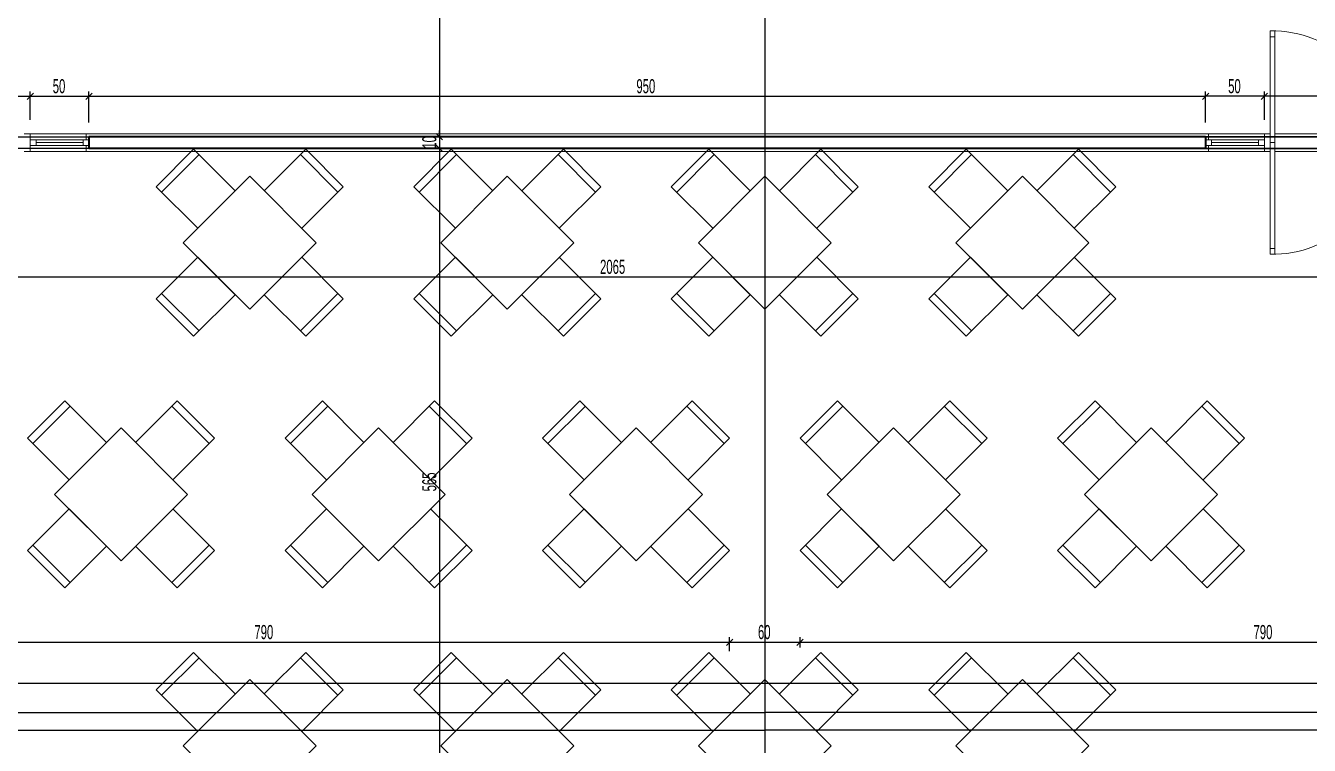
# Model space of a CAD drawing. Header units: inches. Extents: x -7543 to -822, y 102837 to 190349.
# Drawn here: x -836.61 to -836.5007, y 102836.9112 to 102836.9724 of the extents above; entities that cross this region are included whole.
import ezdxf

# ---------------------------------------------------------------- set-up
doc = ezdxf.new("R2010")
doc.units = ezdxf.units.IN
doc.header["$MEASUREMENT"] = 0
doc.linetypes.add('DASHDOTX2', pattern=[2, 1, -0.5, 0, -0.5])
doc.layers.get('Defpoints').update_dxf_attribs({"lineweight": 25})
for name, color, linetype, lineweight in [('AKS', 1, 'Continuous', 25), ('ICOL', 55, 'Continuous', 25), ('SIVA', 150, 'Continuous', 15)]:
    doc.layers.add(name, color=color, linetype=linetype, lineweight=lineweight)
for name, color, linetype, lineweight, true_color in [('DUVAR', 7, 'Continuous', 35, 0xfc4642), ('KAPI', 7, 'Continuous', 18, 0xffb360), ('TEFRİŞ', 7, 'Continuous', 25, 0x78462c)]:
    doc.layers.add(name, color=color, linetype=linetype, lineweight=lineweight, true_color=true_color)
doc.styles.add('OLCU', font='tromand.shx', dxfattribs={"width": 0.6, "height": 12})

msp = doc.modelspace()

# ---------------------------------------------------------------- linework, layer by layer
at = {"layer": 'AKS', "linetype": 'DASHDOTX2', "ltscale": 10}
for p, q in [((-836.5470718610787, 102837.0301757568), (-836.5470718610787, 102836.7964196347)), ((-836.761077946379, 102836.9164930621), (-836.4305718610788, 102836.9164930621)), ((-836.7611658760972, 102836.9139930621), (-836.5470718610787, 102836.9139930621)), ((-836.3421897165874, 102836.9139930621), (-836.5470718610787, 102836.9139930621)), ((-836.761077946379, 102836.9124930621), (-836.5470718610787, 102836.9124930621)), ((-836.3421897165874, 102836.9124930621), (-836.5470718610787, 102836.9124930621))]:
    msp.add_line(p, q, dxfattribs=at)
at = {"layer": 'Defpoints'}
for p, q in [((-836.6345718610786, 102836.9629935745), (-836.6045718610786, 102836.9629935745)), ((-836.4795718610785, 102836.9629935745), (-836.5095718610785, 102836.9629935745)), ((-836.6045718610786, 102836.9619935745), (-836.6345718610786, 102836.9619935745)), ((-836.5095718610785, 102836.9619935745), (-836.4795718610785, 102836.9619935745))]:
    msp.add_line(p, q, dxfattribs=at)
at = {"layer": 'Defpoints', "color": 3}
for p, q in [((-836.6345718610786, 102836.9629935745), (-836.6045718610786, 102836.9629935745)), ((-836.6045718610786, 102836.9629935745), (-836.5095718610785, 102836.9629935745)), ((-836.5095718610785, 102836.9629935745), (-836.4795718610785, 102836.9629935745)), ((-836.6045718610786, 102836.9619935745), (-836.6345718610786, 102836.9619935745)), ((-836.5095718610785, 102836.9619935745), (-836.6045718610786, 102836.9619935745)), ((-836.4795718610785, 102836.9619935745), (-836.5095718610785, 102836.9619935745))]:
    msp.add_line(p, q, dxfattribs=at)
at = {"layer": 'DUVAR'}
for p, q in [((-836.5095718610785, 102836.9629935745), (-836.6045718610786, 102836.9629935745)), ((-836.6045718610786, 102836.9629935745), (-836.6045718610786, 102836.9619935745)), ((-836.6045718610786, 102836.9629935745), (-836.6045718610786, 102836.9619935745)), ((-836.5095718610785, 102836.9629935745), (-836.5095718610785, 102836.9619935745)), ((-836.5095718610785, 102836.9619935745), (-836.6045718610786, 102836.9619935745))]:
    msp.add_line(p, q, dxfattribs=at)
at = {"layer": 'ICOL'}
for p, q in [((-836.5747541420758, 102836.9874930621), (-836.5747541420758, 102836.9629935745)), ((-836.6295718610786, 102836.966432693), (-836.6095718610786, 102836.966432693)), ((-836.6098418610786, 102836.966162693), (-836.6093018610786, 102836.966702693)), ((-836.6093018610786, 102836.966702693), (-836.6098418610786, 102836.966162693)), ((-836.6095718610786, 102836.9644435745), (-836.6095718610786, 102836.966852693)), ((-836.6095718610786, 102836.9644435745), (-836.6095718610786, 102836.966852693)), ((-836.6095718610786, 102836.966432693), (-836.6045718610786, 102836.966432693)), ((-836.6043018610786, 102836.966702693), (-836.6048418610786, 102836.966162693)), ((-836.6048418610786, 102836.966162693), (-836.6043018610786, 102836.966702693)), ((-836.6045718610786, 102836.9641935745), (-836.6045718610786, 102836.966852693)), ((-836.6045718610786, 102836.9660000619), (-836.6045718610786, 102836.966852693)), ((-836.6045718610786, 102836.966432693), (-836.5095718610785, 102836.966432693)), ((-836.5098418610785, 102836.966162693), (-836.5093018610785, 102836.966702693)), ((-836.5093018610785, 102836.966702693), (-836.5098418610785, 102836.966162693)), ((-836.5095718610785, 102836.9641935745), (-836.5095718610785, 102836.966852693)), ((-836.5095718610785, 102836.9653935745), (-836.5095718610785, 102836.966852693)), ((-836.5045718610785, 102836.966432693), (-836.5095718610785, 102836.966432693)), ((-836.5043018610785, 102836.966702693), (-836.5048418610785, 102836.966162693)), ((-836.5048418610785, 102836.966162693), (-836.5043018610785, 102836.966702693)), ((-836.5045718610785, 102836.9644435745), (-836.5045718610785, 102836.966852693)), ((-836.5045718610785, 102836.9644435745), (-836.5045718610785, 102836.966852693)), ((-836.4845718610785, 102836.966432693), (-836.5045718610785, 102836.966432693)), ((-836.5744038860415, 102836.9629935745), (-836.5751741420758, 102836.9629935745)), ((-836.5744038860415, 102836.9629935745), (-836.5751741420758, 102836.9629935745)), ((-836.5750241420758, 102836.9632635745), (-836.5744841420758, 102836.9627235745)), ((-836.5750241420758, 102836.9632635745), (-836.5744841420758, 102836.9627235745)), ((-836.5747541420758, 102836.9629935745), (-836.5747541420758, 102836.9635335745)), ((-836.5747541420758, 102836.9629935745), (-836.5747541420758, 102836.9619935745)), ((-836.5742730707681, 102836.9619935745), (-836.5751741420758, 102836.9619935745)), ((-836.5742730707681, 102836.9619935745), (-836.5751741420758, 102836.9619935745)), ((-836.5744841420758, 102836.9617235745), (-836.5750241420758, 102836.9622635745)), ((-836.5744841420758, 102836.9617235745), (-836.5750241420758, 102836.9622635745)), ((-836.5747541420758, 102836.9619935745), (-836.5747541420758, 102836.9614535745)), ((-836.5747541420758, 102836.9619935745), (-836.5747541420758, 102836.9054835586)), ((-836.6630718613309, 102836.9510617736), (-836.4565718610786, 102836.9510617736)), ((-836.6290718610787, 102836.9199768815), (-836.5500718610785, 102836.9199768815)), ((-836.5503418610786, 102836.9197068815), (-836.5498018610785, 102836.9202468815)), ((-836.5498018610785, 102836.9202468815), (-836.5503418610786, 102836.9197068815)), ((-836.5500718610785, 102836.9192181017), (-836.5500718610785, 102836.9203968815)), ((-836.5500718610785, 102836.9192181017), (-836.5500718610785, 102836.9203968815)), ((-836.5500718610785, 102836.9199768815), (-836.5440718610787, 102836.9199768815)), ((-836.5443418610787, 102836.9197068815), (-836.5438018610787, 102836.9202468815)), ((-836.5438018610787, 102836.9202468815), (-836.5443418610787, 102836.9197068815)), ((-836.5440718610787, 102836.9195338009), (-836.5440718610787, 102836.9203968815)), ((-836.5440718610787, 102836.9195338009), (-836.5440718610787, 102836.9203968815)), ((-836.5440718610787, 102836.9199768815), (-836.4650718610787, 102836.9199768815))]:
    msp.add_line(p, q, dxfattribs=at)
at = {"layer": 'KAPI'}
for p, q in [((-836.5040718610785, 102836.9624935745), (-836.5040718610785, 102836.9719935745)), ((-836.5040718610785, 102836.9719935745), (-836.5036718610785, 102836.9719935745)), ((-836.5036718610785, 102836.9719935745), (-836.5036718610785, 102836.9624935745)), ((-836.5040718610785, 102836.9714935745), (-836.5036718610785, 102836.9714935745)), ((-836.6100718610786, 102836.9632435745), (-836.6095718610786, 102836.9632435745)), ((-836.6095718610786, 102836.9632435745), (-836.6095718610786, 102836.9617435745)), ((-836.6095718610786, 102836.9632435745), (-836.6048218610787, 102836.9632435745)), ((-836.5093218610785, 102836.9632435745), (-836.5045718610785, 102836.9632435745)), ((-836.5045718610785, 102836.9632435745), (-836.5045718610785, 102836.9617435745)), ((-836.5040718610785, 102836.9632435745), (-836.5045718610785, 102836.9632435745)), ((-836.5040718610785, 102836.9617435745), (-836.5040718610785, 102836.9632435745)), ((-836.5036718610785, 102836.9629935745), (-836.5040718610785, 102836.9629935745)), ((-836.4950718610785, 102836.9632435745), (-836.5036718610786, 102836.9632435745)), ((-836.6045718610786, 102836.9627435745), (-836.6095718610786, 102836.9627435745)), ((-836.6045718610786, 102836.9622435745), (-836.6095718610786, 102836.9622435745)), ((-836.6090718610786, 102836.9627435745), (-836.6090718610786, 102836.9622435745)), ((-836.6090718610786, 102836.9624935745), (-836.6050718610786, 102836.9624935745)), ((-836.6050718610786, 102836.9627435745), (-836.6050718610786, 102836.9622435745)), ((-836.5095718610785, 102836.9627435745), (-836.5045718610785, 102836.9627435745)), ((-836.5095718610785, 102836.9622435745), (-836.5045718610785, 102836.9622435745)), ((-836.5090718610785, 102836.9627435745), (-836.5090718610785, 102836.9622435745)), ((-836.5090718610785, 102836.9624935745), (-836.5050718610785, 102836.9624935745)), ((-836.5050718610785, 102836.9627435745), (-836.5050718610785, 102836.9622435745)), ((-836.5036718610785, 102836.9624935745), (-836.5040718610785, 102836.9624935745)), ((-836.5040718610785, 102836.9624935745), (-836.5040718610785, 102836.9529935745)), ((-836.5036718610785, 102836.9624935745), (-836.5040718610785, 102836.9624935745)), ((-836.5036718610785, 102836.9619935745), (-836.5040718610785, 102836.9619935745)), ((-836.5036718610785, 102836.9529935745), (-836.5036718610785, 102836.9624935745)), ((-836.6095718610786, 102836.9617435745), (-836.6100718610786, 102836.9617435745)), ((-836.6100718610786, 102836.9617435745), (-836.6095718610786, 102836.9617435745)), ((-836.6048218610786, 102836.9617435745), (-836.6095718610786, 102836.9617435745)), ((-836.5093218610785, 102836.9617435745), (-836.5045718610785, 102836.9617435745)), ((-836.5045718610785, 102836.9617435745), (-836.5040718610785, 102836.9617435745)), ((-836.5040718610785, 102836.9617435745), (-836.5045718610785, 102836.9617435745)), ((-836.5036718610786, 102836.9617435745), (-836.4950718610785, 102836.9617435745)), ((-836.5040718610785, 102836.9534935745), (-836.5036718610785, 102836.9534935745)), ((-836.5040718610785, 102836.9529935745), (-836.5036718610785, 102836.9529935745))]:
    msp.add_line(p, q, dxfattribs=at)
for centre, start, end in [((-836.5038425875437, 102836.962722848), 358.5833117699736, 91.41668819081184), ((-836.5038425875437, 102836.962264301), 268.5833118091882, 1.416688230026377)]:
    msp.add_arc(centre, 0.009273561103816644, start, end, dxfattribs=at)
at = {"layer": 'SIVA'}
for p, q in [((-836.5093218610785, 102836.9632435745), (-836.6048218610787, 102836.9632435745)), ((-836.6048218610787, 102836.9632435745), (-836.6048218610786, 102836.9627435745)), ((-836.5093218610785, 102836.9632435745), (-836.5093218610785, 102836.9627435745)), ((-836.6048218610786, 102836.9622435745), (-836.6048218610786, 102836.9617435745)), ((-836.5093218610785, 102836.9622435745), (-836.5093218610785, 102836.9617435745)), ((-836.6048218610786, 102836.9617435745), (-836.5093218610785, 102836.9617435745))]:
    msp.add_line(p, q, dxfattribs=at)
at = {"layer": 'TEFRİŞ', "ltscale": 20}
for p, q in [((-836.5988466175203, 102836.9587429359), (-836.595664637005, 102836.9619249164)), ((-836.595664637005, 102836.9619249164), (-836.5921291030991, 102836.9583893825)), ((-836.5861186954589, 102836.9619249164), (-836.5896542293649, 102836.9583893825)), ((-836.5829367149436, 102836.9587429359), (-836.5861186954589, 102836.9619249164)), ((-836.5769367149436, 102836.9587429359), (-836.5737547344283, 102836.9619249164)), ((-836.5737547344282, 102836.9619249164), (-836.5702192005224, 102836.9583893825)), ((-836.5642087928823, 102836.9619249164), (-836.5677443267882, 102836.9583893825)), ((-836.5610268123669, 102836.9587429359), (-836.5642087928823, 102836.9619249164)), ((-836.5550268123669, 102836.9587429359), (-836.5518448318516, 102836.9619249164)), ((-836.5518448318516, 102836.9619249164), (-836.5483092979457, 102836.9583893825)), ((-836.5422988903056, 102836.9619249164), (-836.5458344242115, 102836.9583893825)), ((-836.5391169097902, 102836.9587429359), (-836.5422988903056, 102836.9619249164)), ((-836.5331169097902, 102836.9587429359), (-836.5299349292749, 102836.9619249164)), ((-836.5299349292749, 102836.9619249164), (-836.526399395369, 102836.9583893825)), ((-836.5203889877289, 102836.9619249164), (-836.5239245216349, 102836.9583893825)), ((-836.5172070072135, 102836.9587429359), (-836.5203889877289, 102836.9619249164)), ((-836.5952072068526, 102836.9614674862), (-836.598389187368, 102836.9582855057)), ((-836.5865761256113, 102836.9614674862), (-836.583394145096, 102836.9582855057)), ((-836.5732973042759, 102836.9614674862), (-836.5764792847913, 102836.9582855057)), ((-836.5646662230346, 102836.9614674862), (-836.5614842425193, 102836.9582855057)), ((-836.5513874016992, 102836.9614674862), (-836.5545693822146, 102836.9582855057)), ((-836.5427563204579, 102836.9614674862), (-836.5395743399425, 102836.9582855057)), ((-836.5294774991225, 102836.9614674862), (-836.5326594796379, 102836.9582855057)), ((-836.5208464178812, 102836.9614674862), (-836.5176644373659, 102836.9582855057)), ((-836.5953110836144, 102836.9552074019), (-836.5988466175203, 102836.9587429359)), ((-836.5864722488495, 102836.9552074019), (-836.5829367149436, 102836.9587429359)), ((-836.5734011810378, 102836.9552074019), (-836.5769367149436, 102836.9587429359)), ((-836.5645623462729, 102836.9552074019), (-836.5610268123669, 102836.9587429359)), ((-836.551491278461, 102836.9552074019), (-836.5550268123669, 102836.9587429359)), ((-836.5426524436962, 102836.9552074019), (-836.5391169097902, 102836.9587429359)), ((-836.5295813758843, 102836.9552074019), (-836.5331169097902, 102836.9587429359)), ((-836.5207425411195, 102836.9552074019), (-836.5172070072135, 102836.9587429359)), ((-836.5988466175203, 102836.9491969943), (-836.5953110836144, 102836.9527325282)), ((-836.5953110836144, 102836.9527325282), (-836.5921291030991, 102836.9495505477)), ((-836.5829367149436, 102836.9491969943), (-836.5864722488495, 102836.9527325282)), ((-836.5769367149436, 102836.9491969943), (-836.5734011810378, 102836.9527325282)), ((-836.5734011810378, 102836.9527325282), (-836.5702192005224, 102836.9495505477)), ((-836.5610268123669, 102836.9491969943), (-836.5645623462729, 102836.9527325282)), ((-836.5550268123669, 102836.9491969943), (-836.551491278461, 102836.9527325282)), ((-836.551491278461, 102836.9527325282), (-836.5483092979457, 102836.9495505477)), ((-836.5391169097902, 102836.9491969943), (-836.5426524436962, 102836.9527325282)), ((-836.5331169097902, 102836.9491969943), (-836.5295813758843, 102836.9527325282)), ((-836.5295813758843, 102836.9527325282), (-836.526399395369, 102836.9495505477)), ((-836.5172070072135, 102836.9491969943), (-836.5207425411195, 102836.9527325282)), ((-836.595664637005, 102836.9460150138), (-836.5988466175203, 102836.9491969943)), ((-836.598389187368, 102836.9496544245), (-836.5952072068526, 102836.9464724439)), ((-836.5921291030991, 102836.9495505477), (-836.595664637005, 102836.9460150138)), ((-836.5896542293649, 102836.9495505477), (-836.5861186954589, 102836.9460150138)), ((-836.583394145096, 102836.9496544245), (-836.5865761256113, 102836.9464724439)), ((-836.5861186954589, 102836.9460150138), (-836.5829367149436, 102836.9491969943)), ((-836.5737547344283, 102836.9460150138), (-836.5769367149436, 102836.9491969943)), ((-836.5764792847913, 102836.9496544245), (-836.5732973042759, 102836.9464724439)), ((-836.5702192005224, 102836.9495505477), (-836.5737547344283, 102836.9460150138)), ((-836.5677443267882, 102836.9495505477), (-836.5642087928823, 102836.9460150138)), ((-836.5614842425192, 102836.9496544245), (-836.5646662230346, 102836.9464724439)), ((-836.5642087928823, 102836.9460150138), (-836.5610268123669, 102836.9491969943)), ((-836.5518448318516, 102836.9460150138), (-836.5550268123669, 102836.9491969943)), ((-836.5545693822146, 102836.9496544245), (-836.5513874016992, 102836.9464724439)), ((-836.5483092979457, 102836.9495505477), (-836.5518448318516, 102836.9460150138)), ((-836.5458344242115, 102836.9495505477), (-836.5422988903056, 102836.9460150138)), ((-836.5395743399425, 102836.9496544245), (-836.5427563204579, 102836.9464724439)), ((-836.5422988903056, 102836.9460150138), (-836.5391169097902, 102836.9491969943)), ((-836.5299349292749, 102836.9460150138), (-836.5331169097902, 102836.9491969943)), ((-836.5326594796379, 102836.9496544245), (-836.5294774991225, 102836.9464724439)), ((-836.526399395369, 102836.9495505477), (-836.5299349292749, 102836.9460150138)), ((-836.5239245216349, 102836.9495505477), (-836.5203889877289, 102836.9460150138)), ((-836.5176644373659, 102836.9496544245), (-836.5208464178812, 102836.9464724439)), ((-836.5203889877289, 102836.9460150138), (-836.5172070072135, 102836.9491969943)), ((-836.6098015688086, 102836.9373330333), (-836.6066195882934, 102836.9405150138)), ((-836.6061621581409, 102836.9400575836), (-836.6093441386563, 102836.9368756031)), ((-836.6066195882934, 102836.9405150138), (-836.6030840543874, 102836.9369794799)), ((-836.5970736467473, 102836.9405150138), (-836.6006091806532, 102836.9369794799)), ((-836.5975310768996, 102836.9400575836), (-836.5943490963843, 102836.9368756031)), ((-836.5938916662319, 102836.9373330333), (-836.5970736467473, 102836.9405150138)), ((-836.5878916662319, 102836.9373330333), (-836.5847096857167, 102836.9405150138)), ((-836.5842522555643, 102836.9400575836), (-836.5874342360796, 102836.9368756031)), ((-836.5847096857167, 102836.9405150138), (-836.5811741518107, 102836.9369794799)), ((-836.5751637441706, 102836.9405150138), (-836.5786992780766, 102836.9369794799)), ((-836.5756211743229, 102836.9400575836), (-836.5724391938077, 102836.9368756031)), ((-836.5719817636552, 102836.9373330333), (-836.5751637441706, 102836.9405150138)), ((-836.5659817636553, 102836.9373330333), (-836.5627997831399, 102836.9405150138)), ((-836.5623423529876, 102836.9400575836), (-836.5655243335029, 102836.9368756031)), ((-836.5627997831399, 102836.9405150138), (-836.559264249234, 102836.9369794799)), ((-836.5532538415939, 102836.9405150138), (-836.5567893754999, 102836.9369794799)), ((-836.5537112717462, 102836.9400575836), (-836.5505292912309, 102836.9368756031)), ((-836.5500718610785, 102836.9373330333), (-836.5532538415939, 102836.9405150138)), ((-836.5440718610786, 102836.9373330333), (-836.5408898805632, 102836.9405150138)), ((-836.5404324504109, 102836.9400575836), (-836.5436144309263, 102836.9368756031)), ((-836.5408898805632, 102836.9405150138), (-836.5373543466574, 102836.9369794799)), ((-836.5313439390172, 102836.9405150138), (-836.5348794729232, 102836.9369794799)), ((-836.5318013691696, 102836.9400575836), (-836.5286193886542, 102836.9368756031)), ((-836.5281619585019, 102836.9373330333), (-836.5313439390172, 102836.9405150138)), ((-836.5221619585019, 102836.9373330333), (-836.5189799779865, 102836.9405150138)), ((-836.5185225478342, 102836.9400575836), (-836.5217045283496, 102836.9368756031)), ((-836.5189799779865, 102836.9405150138), (-836.5154444440807, 102836.9369794799)), ((-836.5094340364406, 102836.9405150138), (-836.5129695703465, 102836.9369794799)), ((-836.5098914665929, 102836.9400575836), (-836.5067094860775, 102836.9368756031)), ((-836.5062520559252, 102836.9373330333), (-836.5094340364406, 102836.9405150138)), ((-836.6062660349028, 102836.9337974994), (-836.6098015688086, 102836.9373330333)), ((-836.5974272001379, 102836.9337974994), (-836.5938916662319, 102836.9373330333)), ((-836.5843561323261, 102836.9337974994), (-836.5878916662319, 102836.9373330333)), ((-836.5755172975612, 102836.9337974994), (-836.5719817636552, 102836.9373330333)), ((-836.5624462297494, 102836.9337974994), (-836.5659817636553, 102836.9373330333)), ((-836.5536073949845, 102836.9337974994), (-836.5500718610785, 102836.9373330333)), ((-836.5405363271726, 102836.9337974994), (-836.5440718610786, 102836.9373330333)), ((-836.5316974924078, 102836.9337974994), (-836.5281619585019, 102836.9373330333)), ((-836.5186264245959, 102836.9337974994), (-836.5221619585019, 102836.9373330333)), ((-836.5097875898311, 102836.9337974994), (-836.5062520559252, 102836.9373330333)), ((-836.6098015688086, 102836.9277870917), (-836.6062660349028, 102836.9313226256)), ((-836.6062660349028, 102836.9313226256), (-836.6030840543874, 102836.9281406451)), ((-836.5938916662319, 102836.9277870917), (-836.5974272001379, 102836.9313226256)), ((-836.5878916662319, 102836.9277870917), (-836.5843561323261, 102836.9313226256)), ((-836.5843561323261, 102836.9313226256), (-836.5811741518107, 102836.9281406451)), ((-836.5719817636552, 102836.9277870917), (-836.5755172975612, 102836.9313226256)), ((-836.5659817636553, 102836.9277870917), (-836.5624462297494, 102836.9313226256)), ((-836.5624462297494, 102836.9313226256), (-836.559264249234, 102836.9281406451)), ((-836.5500718610785, 102836.9277870917), (-836.5536073949845, 102836.9313226256)), ((-836.5440718610786, 102836.9277870917), (-836.5405363271726, 102836.9313226256)), ((-836.5405363271726, 102836.9313226256), (-836.5373543466574, 102836.9281406451)), ((-836.5281619585019, 102836.9277870917), (-836.5316974924078, 102836.9313226256)), ((-836.5221619585019, 102836.9277870917), (-836.5186264245959, 102836.9313226256)), ((-836.5186264245959, 102836.9313226256), (-836.5154444440807, 102836.9281406451)), ((-836.5062520559252, 102836.9277870917), (-836.5097875898311, 102836.9313226256)), ((-836.6093441386563, 102836.9282445219), (-836.6061621581409, 102836.9250625414)), ((-836.6030840543874, 102836.9281406451), (-836.6066195882934, 102836.9246051112)), ((-836.6006091806532, 102836.9281406451), (-836.5970736467473, 102836.9246051112)), ((-836.5943490963843, 102836.9282445219), (-836.5975310768996, 102836.9250625414)), ((-836.5874342360796, 102836.9282445219), (-836.5842522555643, 102836.9250625414)), ((-836.5811741518107, 102836.9281406451), (-836.5847096857167, 102836.9246051112)), ((-836.5786992780766, 102836.9281406451), (-836.5751637441706, 102836.9246051112)), ((-836.5724391938076, 102836.9282445219), (-836.5756211743229, 102836.9250625414)), ((-836.5655243335029, 102836.9282445219), (-836.5623423529876, 102836.9250625414)), ((-836.559264249234, 102836.9281406451), (-836.56279978314, 102836.9246051112)), ((-836.5567893754999, 102836.9281406451), (-836.5532538415939, 102836.9246051112)), ((-836.5505292912309, 102836.9282445219), (-836.5537112717462, 102836.9250625414)), ((-836.5436144309263, 102836.9282445219), (-836.5404324504109, 102836.9250625414)), ((-836.5373543466574, 102836.9281406451), (-836.5408898805632, 102836.9246051112)), ((-836.5348794729232, 102836.9281406451), (-836.5313439390172, 102836.9246051112)), ((-836.5286193886542, 102836.9282445219), (-836.5318013691696, 102836.9250625414)), ((-836.5217045283496, 102836.9282445219), (-836.5185225478342, 102836.9250625414)), ((-836.5154444440807, 102836.9281406451), (-836.5189799779865, 102836.9246051112)), ((-836.5129695703465, 102836.9281406451), (-836.5094340364406, 102836.9246051112)), ((-836.5067094860775, 102836.9282445219), (-836.5098914665929, 102836.9250625414)), ((-836.6066195882934, 102836.9246051112), (-836.6098015688086, 102836.9277870917)), ((-836.5970736467473, 102836.9246051112), (-836.5938916662319, 102836.9277870917)), ((-836.5847096857167, 102836.9246051112), (-836.5878916662319, 102836.9277870917)), ((-836.5751637441706, 102836.9246051112), (-836.5719817636552, 102836.9277870917)), ((-836.56279978314, 102836.9246051112), (-836.5659817636553, 102836.9277870917)), ((-836.5532538415939, 102836.9246051112), (-836.5500718610785, 102836.9277870917)), ((-836.5408898805632, 102836.9246051112), (-836.5440718610786, 102836.9277870917)), ((-836.5313439390172, 102836.9246051112), (-836.5281619585019, 102836.9277870917)), ((-836.5189799779865, 102836.9246051112), (-836.5221619585019, 102836.9277870917)), ((-836.5094340364406, 102836.9246051112), (-836.5062520559252, 102836.9277870917)), ((-836.5988466175203, 102836.9159228871), (-836.595664637005, 102836.9191048677)), ((-836.5952072068526, 102836.9186474375), (-836.598389187368, 102836.915465457)), ((-836.595664637005, 102836.9191048677), (-836.5921291030991, 102836.9155693338)), ((-836.5861186954589, 102836.9191048677), (-836.5896542293649, 102836.9155693338)), ((-836.5865761256113, 102836.9186474375), (-836.583394145096, 102836.915465457)), ((-836.5829367149436, 102836.9159228871), (-836.5861186954589, 102836.9191048677)), ((-836.5769367149436, 102836.9159228871), (-836.5737547344282, 102836.9191048677)), ((-836.5732973042759, 102836.9186474375), (-836.5764792847913, 102836.915465457)), ((-836.5737547344282, 102836.9191048677), (-836.5702192005224, 102836.9155693338)), ((-836.5642087928823, 102836.9191048677), (-836.5677443267882, 102836.9155693338)), ((-836.5646662230346, 102836.9186474375), (-836.5614842425192, 102836.915465457)), ((-836.5610268123669, 102836.9159228871), (-836.5642087928823, 102836.9191048677)), ((-836.5550268123669, 102836.9159228871), (-836.5518448318516, 102836.9191048677)), ((-836.5513874016992, 102836.9186474375), (-836.5545693822146, 102836.915465457)), ((-836.5518448318516, 102836.9191048677), (-836.5483092979457, 102836.9155693338)), ((-836.5422988903056, 102836.9191048677), (-836.5458344242115, 102836.9155693338)), ((-836.5427563204579, 102836.9186474375), (-836.5395743399425, 102836.915465457)), ((-836.5391169097902, 102836.9159228871), (-836.5422988903056, 102836.9191048677)), ((-836.5331169097902, 102836.9159228871), (-836.5299349292749, 102836.9191048677)), ((-836.5294774991225, 102836.9186474375), (-836.5326594796379, 102836.915465457)), ((-836.5299349292749, 102836.9191048677), (-836.526399395369, 102836.9155693338)), ((-836.5203889877289, 102836.9191048677), (-836.5239245216349, 102836.9155693338)), ((-836.5208464178812, 102836.9186474375), (-836.5176644373659, 102836.915465457)), ((-836.5172070072135, 102836.9159228871), (-836.5203889877289, 102836.9191048677)), ((-836.5953110836144, 102836.9123873532), (-836.5988466175203, 102836.9159228871)), ((-836.5864722488495, 102836.9123873532), (-836.5829367149436, 102836.9159228871)), ((-836.5734011810376, 102836.9123873532), (-836.5769367149436, 102836.9159228871)), ((-836.5645623462729, 102836.9123873532), (-836.5610268123669, 102836.9159228871)), ((-836.551491278461, 102836.9123873532), (-836.5550268123669, 102836.9159228871)), ((-836.5426524436962, 102836.9123873532), (-836.5391169097902, 102836.9159228871)), ((-836.5295813758843, 102836.9123873532), (-836.5331169097902, 102836.9159228871)), ((-836.5207425411195, 102836.9123873532), (-836.5172070072135, 102836.9159228871))]:
    msp.add_line(p, q, dxfattribs=at)
for points in [[(-836.590891666232, 102836.9483131108), (-836.5852348119824, 102836.9539699651), (-836.590891666232, 102836.9596268193), (-836.5965485204815, 102836.9539699651), (-836.590891666232, 102836.9483131108)], [(-836.5689817636553, 102836.9483131108), (-836.5633249094058, 102836.9539699651), (-836.5689817636553, 102836.9596268193), (-836.5746386179047, 102836.9539699651), (-836.5689817636553, 102836.9483131108)], [(-836.5470718610786, 102836.9483131108), (-836.5414150068291, 102836.9539699651), (-836.5470718610786, 102836.9596268193), (-836.552728715328, 102836.9539699651), (-836.5470718610786, 102836.9483131108)], [(-836.5251619585019, 102836.9483131108), (-836.5195051042524, 102836.9539699651), (-836.5251619585019, 102836.9596268193), (-836.5308188127514, 102836.9539699651), (-836.5251619585019, 102836.9483131108)], [(-836.6018466175203, 102836.9269032083), (-836.5961897632708, 102836.9325600625), (-836.6018466175203, 102836.9382169168), (-836.6075034717699, 102836.9325600625), (-836.6018466175203, 102836.9269032083)], [(-836.5799367149436, 102836.9269032083), (-836.5742798606941, 102836.9325600625), (-836.5799367149436, 102836.9382169168), (-836.5855935691931, 102836.9325600625), (-836.5799367149436, 102836.9269032083)], [(-836.558026812367, 102836.9269032083), (-836.5523699581174, 102836.9325600625), (-836.558026812367, 102836.9382169168), (-836.5636836666164, 102836.9325600625), (-836.558026812367, 102836.9269032083)], [(-836.5361169097903, 102836.9269032083), (-836.5304600555407, 102836.9325600625), (-836.5361169097903, 102836.9382169168), (-836.5417737640397, 102836.9325600625), (-836.5361169097903, 102836.9269032083)], [(-836.5142070072136, 102836.9269032083), (-836.5085501529641, 102836.9325600625), (-836.5142070072136, 102836.9382169168), (-836.519863861463, 102836.9325600625), (-836.5142070072136, 102836.9269032083)], [(-836.590891666232, 102836.9054930621), (-836.5852348119824, 102836.9111499164), (-836.590891666232, 102836.9168067706), (-836.5965485204814, 102836.9111499164), (-836.590891666232, 102836.9054930621)], [(-836.5689817636553, 102836.9054930621), (-836.5633249094058, 102836.9111499164), (-836.5689817636553, 102836.9168067706), (-836.5746386179047, 102836.9111499164), (-836.5689817636553, 102836.9054930621)], [(-836.5470718610786, 102836.9054930621), (-836.5414150068291, 102836.9111499164), (-836.5470718610786, 102836.9168067706), (-836.552728715328, 102836.9111499164), (-836.5470718610786, 102836.9054930621)], [(-836.5251619585019, 102836.9054930621), (-836.5195051042524, 102836.9111499164), (-836.5251619585019, 102836.9168067706), (-836.5308188127514, 102836.9111499164), (-836.5251619585019, 102836.9054930621)]]:
    msp.add_lwpolyline(points, dxfattribs=at)

# ---------------------------------------------------------------- texts
at = {"layer": 'ICOL', "style": 'OLCU', "width": 0.6}
for s, p in [('50', (-836.6076547182215, 102836.966696693)), ('950', (-836.5579975753643, 102836.966696693)), ('50', (-836.5076547182214, 102836.966696693)), ('2065', (-836.5610904326333, 102836.9513257736)), ('790', (-836.5904975753643, 102836.9202408815)), ('60', (-836.5476547182215, 102836.9202408815)), ('790', (-836.5054975753644, 102836.9202408815))]:
    msp.add_text(s, height=0.0012, dxfattribs=at).set_placement(p)
for s, p in [('10', (-836.5750181420758, 102836.9619792888)), ('565', (-836.5750181420758, 102836.9328128522))]:
    msp.add_text(s, height=0.0012, rotation=90, dxfattribs=at).set_placement(p)

doc.saveas('drawing.dxf')
